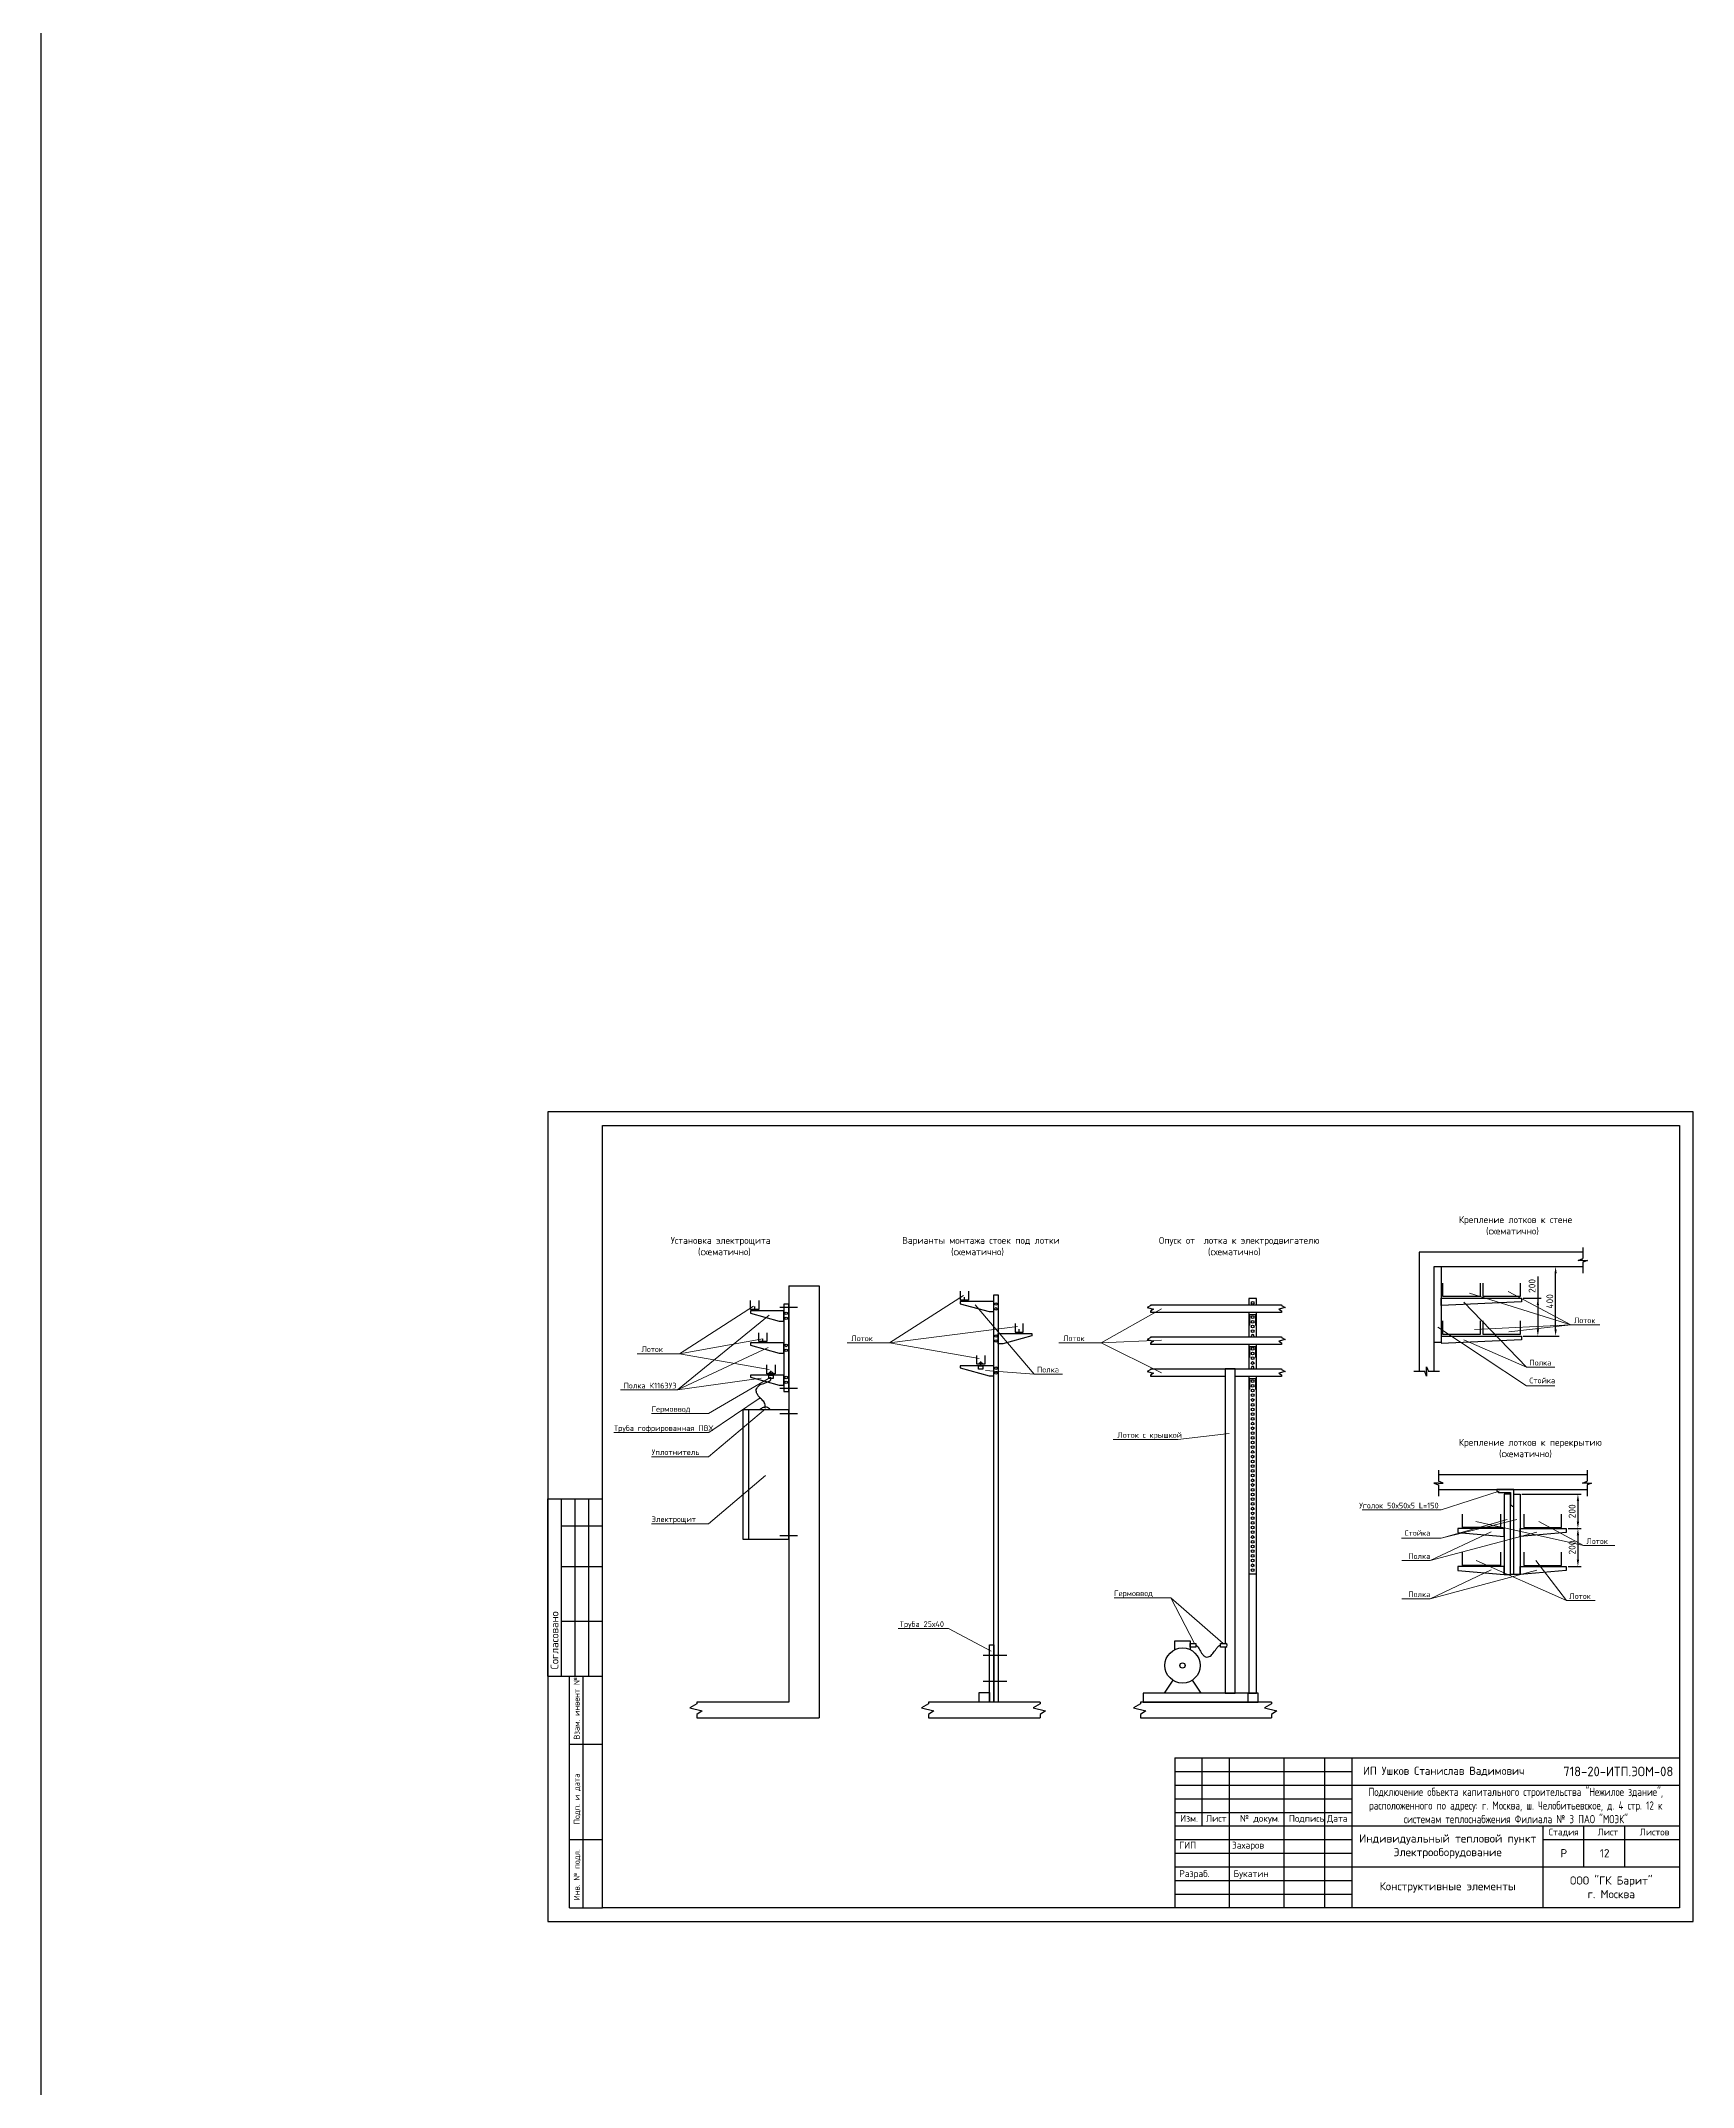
# Model space of a CAD drawing. Header units: millimetres. Extents: x 1606 to 7674, y 609 to 4159.
# Drawn here: x 5072 to 5678, y 1506 to 2257 of the extents above; entities that cross this region are included whole.
import ezdxf

# ---------------------------------------------------------------- set-up
doc = ezdxf.new("R2010")
doc.units = ezdxf.units.MM
doc.linetypes.add('K5LT_BASIC', pattern=[0])
doc.layers.add('24VDC', color=7, linetype='Continuous')
doc.layers.add('Штамп', color=7, linetype='Continuous')
doc.layers.add('обводка', color=10, linetype='Continuous', lineweight=100)

msp = doc.modelspace()

# ---------------------------------------------------------------- linework, layer by layer
at = {"color": 4, "ltscale": 2}
msp.add_line((5072.43152, 4159.07542), (5072.43152, 608.90193), dxfattribs=at)
at = {"layer": '24VDC', "color": 7, "linetype": 'K5LT_BASIC', "lineweight": 30}
msp.add_line((5278.34112, 1858.98477), (5673.34112, 1858.98477), dxfattribs=at)
at = {"layer": '24VDC', "color": 7}
for p, q in [((5488.34111, 1626.98477), (5673.34111, 1626.98477)), ((5488.34111, 1626.98477), (5488.34111, 1571.98477)), ((5488.34112, 1621.98477), (5553.34112, 1621.98477)), ((5508.34112, 1571.98477), (5508.34112, 1626.98477)), ((5528.34112, 1571.98477), (5528.34112, 1626.98477)), ((5543.34112, 1571.98477), (5543.34112, 1626.98477)), ((5553.34112, 1571.98477), (5553.34112, 1626.98477)), ((5488.34112, 1616.98477), (5553.34112, 1616.98477)), ((5488.34112, 1611.98477), (5553.34112, 1611.98477)), ((5488.34112, 1606.98477), (5553.34112, 1606.98477)), ((5488.34112, 1601.98477), (5553.34112, 1601.98477)), ((5488.34112, 1596.98477), (5553.34112, 1596.98477)), ((5488.34112, 1591.98477), (5553.34112, 1591.98477)), ((5488.34112, 1586.98477), (5553.34112, 1586.98477)), ((5488.34112, 1581.98477), (5553.34112, 1581.98477)), ((5488.34112, 1576.98477), (5553.34112, 1576.98477))]:
    msp.add_line(p, q, dxfattribs=at)
at = {"layer": '24VDC'}
for p, q in [((5498.34112, 1621.98477), (5498.34112, 1626.98477)), ((5498.34112, 1616.98477), (5498.34112, 1621.98477)), ((5508.34112, 1571.98477), (5508.34112, 1626.98477)), ((5528.34112, 1571.98477), (5528.34112, 1626.98477)), ((5543.34112, 1571.98477), (5543.34112, 1626.98477)), ((5553.34112, 1571.98477), (5553.34112, 1626.98477)), ((5498.34112, 1611.98477), (5498.34112, 1616.98477)), ((5553.34112, 1616.98477), (5623.34112, 1616.98477)), ((5623.34112, 1616.98477), (5673.34112, 1616.98477)), ((5498.34112, 1606.98477), (5498.34112, 1611.98477)), ((5498.34112, 1601.98477), (5498.34112, 1606.98477)), ((5508.34112, 1606.98477), (5528.34112, 1606.98477)), ((5528.34112, 1606.98477), (5543.34112, 1606.98477)), ((5543.34112, 1606.98477), (5553.34112, 1606.98477)), ((5508.34112, 1601.98477), (5528.34112, 1601.98477)), ((5528.34112, 1601.98477), (5543.34112, 1601.98477)), ((5543.34112, 1601.98477), (5553.34112, 1601.98477)), ((5553.34112, 1601.98477), (5623.34112, 1601.98477)), ((5623.34112, 1601.98477), (5673.34112, 1601.98477)), ((5623.34112, 1586.98477), (5623.34112, 1601.98477)), ((5638.34112, 1586.98477), (5638.34112, 1601.98477)), ((5653.34112, 1586.98477), (5653.34112, 1601.98477)), ((5623.34112, 1596.98477), (5638.34112, 1596.98477)), ((5638.34112, 1596.98477), (5653.34112, 1596.98477)), ((5653.34112, 1596.98477), (5673.34112, 1596.98477)), ((5553.34112, 1586.98477), (5623.34112, 1586.98477)), ((5623.34112, 1571.98477), (5623.34112, 1586.98477)), ((5623.34112, 1586.98477), (5673.34112, 1586.98477))]:
    msp.add_line(p, q, dxfattribs=at)
at = {"layer": 'обводка', "linetype": 'ByBlock', "lineweight": 30}
for p, q in [((5577.87378, 1812.52035), (5577.87378, 1768.71856)), ((5637.90949, 1812.52035), (5577.87378, 1812.52035)), ((5636.2212, 1809.46672), (5637.90949, 1810.15561)), ((5637.90949, 1809.46672), (5636.2212, 1809.46672)), ((5637.90949, 1814.20161), (5637.90949, 1810.15561)), ((5639.59777, 1809.46672), (5637.90949, 1808.77783)), ((5637.90949, 1809.46672), (5639.59777, 1809.46672)), ((5583.40685, 1807.15734), (5637.90949, 1807.15734)), ((5583.40685, 1768.71856), (5583.40685, 1807.15734)), ((5616.70268, 1807.15734), (5629.18108, 1807.15734)), ((5621.42168, 1803.50145), (5621.42168, 1784.18225)), ((5627.93108, 1784.18225), (5627.93108, 1804.65734)), ((5637.90949, 1808.77783), (5637.90949, 1804.73183)), ((5332.70447, 1791.4191), (5332.70447, 1794.68488)), ((5335.68679, 1794.68488), (5335.68679, 1791.4191)), ((5346.7089, 1800.07508), (5357.88265, 1800.07508)), ((5346.7089, 1800.07508), (5346.7089, 1647.41713)), ((5357.88265, 1800.07508), (5357.88265, 1641.65785)), ((5409.66669, 1794.86064), (5409.66669, 1798.12642)), ((5412.64902, 1794.86064), (5409.66669, 1794.86064)), ((5411.15786, 1794.86064), (5411.15786, 1795.94135)), ((5412.64902, 1798.12642), (5412.64902, 1794.86064)), ((5585.92805, 1792.86475), (5585.92805, 1795.61289)), ((5585.92805, 1795.61289), (5615.45268, 1795.61289)), ((5615.45268, 1794.23882), (5585.92805, 1792.86475)), ((5586.50676, 1801.15666), (5586.50676, 1796.28674)), ((5586.50676, 1796.28674), (5600.36187, 1796.28674)), ((5600.36187, 1796.28674), (5600.36187, 1801.15666)), ((5601.25189, 1801.15666), (5601.25189, 1796.28674)), ((5601.25189, 1796.28674), (5615.10701, 1796.28674)), ((5615.10701, 1796.28674), (5615.10701, 1801.15666)), ((5615.45268, 1795.61289), (5615.45268, 1794.23882)), ((5616.07768, 1795.61289), (5622.67168, 1795.61289)), ((5332.608, 1790.1294), (5343.16771, 1787.22034)), ((5335.68679, 1791.4191), (5332.70447, 1791.4191)), ((5334.19563, 1791.4191), (5334.19563, 1792.49981)), ((5343.39676, 1792.24053), (5349.87762, 1792.24053)), ((5409.57023, 1793.57094), (5420.12994, 1790.66188)), ((5479.42644, 1792.86116), (5478.14577, 1792.15289)), ((5478.14577, 1792.15289), (5480.414, 1791.60398)), ((5479.42644, 1792.86116), (5479.42644, 1793.19103)), ((5479.42644, 1793.19103), (5527.45485, 1793.19103)), ((5479.42644, 1793.19103), (5479.42644, 1792.86116)), ((5480.414, 1791.60398), (5479.42644, 1790.93112)), ((5479.42644, 1790.31139), (5479.42644, 1790.93112)), ((5479.42644, 1790.93112), (5479.42644, 1790.31139)), ((5527.45485, 1790.31139), (5479.42644, 1790.31139)), ((5527.45485, 1790.31139), (5510.45582, 1790.31139)), ((5515.8287, 1785.70044), (5515.8287, 1789.55934)), ((5515.8287, 1789.55934), (5517.85444, 1789.55934)), ((5517.85444, 1789.55934), (5517.85444, 1785.70044)), ((5528.73551, 1792.15289), (5526.46729, 1791.60398)), ((5526.46729, 1791.60398), (5527.45485, 1790.93112)), ((5527.45485, 1793.19103), (5527.45485, 1792.86116)), ((5527.45485, 1793.19103), (5527.45485, 1792.86116)), ((5527.45485, 1792.86116), (5528.73551, 1792.15289)), ((5527.45485, 1790.93112), (5527.45485, 1790.31139)), ((5527.45485, 1790.93112), (5527.45485, 1790.31139)), ((5586.50676, 1787.22602), (5586.50676, 1782.3561)), ((5600.36187, 1782.3561), (5600.36187, 1787.22602)), ((5601.25189, 1787.22602), (5601.25189, 1782.3561)), ((5615.10701, 1782.3561), (5615.10701, 1787.22602)), ((5335.68679, 1779.65399), (5335.68679, 1782.91977)), ((5338.66912, 1779.65399), (5335.68679, 1779.65399)), ((5337.17796, 1779.65399), (5337.17796, 1780.7347)), ((5338.66912, 1782.91977), (5338.66912, 1779.65399)), ((5435.79084, 1781.80583), (5425.23113, 1778.89677)), ((5429.72972, 1786.36131), (5429.72972, 1783.09553)), ((5429.72972, 1783.09553), (5432.71205, 1783.09553)), ((5431.22088, 1783.09553), (5431.22088, 1784.17624)), ((5432.71205, 1783.09553), (5432.71205, 1786.36131)), ((5479.42644, 1781.12841), (5478.14577, 1780.42015)), ((5478.14577, 1780.42015), (5480.414, 1779.87124)), ((5479.42644, 1781.45828), (5479.42644, 1781.12841)), ((5479.42644, 1781.45828), (5527.45485, 1781.45828)), ((5479.42644, 1781.12841), (5479.42644, 1781.45828)), ((5480.414, 1779.87124), (5479.42644, 1779.19838)), ((5479.42644, 1779.19838), (5479.42644, 1778.57864)), ((5479.42644, 1778.57864), (5479.42644, 1779.19838)), ((5515.8287, 1785.70044), (5515.38739, 1785.70044)), ((5517.85444, 1785.70044), (5518.26096, 1785.70044)), ((5528.73551, 1780.42015), (5526.46729, 1779.87124)), ((5526.46729, 1779.87124), (5527.45485, 1779.19838)), ((5527.45485, 1781.45828), (5527.45485, 1781.12841)), ((5527.45485, 1781.45828), (5527.45485, 1781.12841)), ((5527.45485, 1781.12841), (5528.73551, 1780.42015)), ((5527.45485, 1779.19838), (5527.45485, 1778.57864)), ((5527.45485, 1779.19838), (5527.45485, 1778.57864)), ((5585.92805, 1781.68225), (5615.45268, 1781.68225)), ((5615.45268, 1780.30818), (5585.92805, 1778.93411)), ((5586.50676, 1782.3561), (5600.36187, 1782.3561)), ((5601.25189, 1782.3561), (5615.10701, 1782.3561)), ((5615.45268, 1781.68225), (5615.45268, 1780.30818)), ((5616.07768, 1781.68225), (5622.67168, 1781.68225)), ((5616.70268, 1781.68225), (5629.18108, 1781.68225)), ((5332.608, 1778.36429), (5343.16771, 1775.45523)), ((5415.63135, 1771.33042), (5415.63135, 1774.5962)), ((5417.12252, 1770.82962), (5417.12252, 1772.41114)), ((5418.61368, 1774.5962), (5418.61368, 1771.33042)), ((5527.45485, 1778.57864), (5479.42644, 1778.57864)), ((5527.45485, 1778.57864), (5510.45582, 1778.57864)), ((5515.8287, 1773.96769), (5515.38739, 1773.96769)), ((5515.8287, 1777.82659), (5517.85444, 1777.82659)), ((5515.8287, 1773.96769), (5515.8287, 1777.82659)), ((5517.85444, 1777.82659), (5517.85444, 1773.96769)), ((5517.85444, 1773.96769), (5518.26096, 1773.96769)), ((5332.608, 1766.59918), (5343.16771, 1763.69012)), ((5338.66912, 1767.88888), (5338.66912, 1771.15466)), ((5341.65145, 1767.88888), (5338.66912, 1767.88888)), ((5340.16029, 1767.38808), (5340.16029, 1768.96959)), ((5341.65145, 1771.15466), (5341.65145, 1767.88888)), ((5409.57023, 1770.04072), (5420.12994, 1767.13167)), ((5418.61368, 1771.33042), (5415.63135, 1771.33042)), ((5479.42644, 1769.39567), (5478.14577, 1768.6874)), ((5478.14577, 1768.6874), (5480.414, 1768.13849)), ((5479.42644, 1769.39567), (5479.42644, 1769.72554)), ((5479.42644, 1769.72554), (5527.45485, 1769.72554)), ((5479.42644, 1769.72554), (5479.42644, 1769.39567)), ((5480.414, 1768.13849), (5479.42644, 1767.46563)), ((5479.42644, 1766.8459), (5479.42644, 1767.46563)), ((5479.42644, 1767.46563), (5479.42644, 1766.8459)), ((5506.72014, 1766.8459), (5479.42644, 1766.8459)), ((5527.45485, 1766.8459), (5510.45582, 1766.8459)), ((5515.8287, 1762.23495), (5515.8287, 1766.09385)), ((5515.8287, 1766.09385), (5517.85444, 1766.09385)), ((5517.85444, 1766.09385), (5517.85444, 1762.23495)), ((5528.73551, 1768.6874), (5526.46729, 1768.13849)), ((5526.46729, 1768.13849), (5527.45485, 1767.46563)), ((5527.45485, 1769.72554), (5527.45485, 1769.39567)), ((5527.45485, 1769.72554), (5527.45485, 1769.39567)), ((5527.45485, 1769.39567), (5528.73551, 1768.6874)), ((5527.45485, 1767.46563), (5527.45485, 1766.8459)), ((5527.45485, 1767.46563), (5527.45485, 1766.8459)), ((5579.95143, 1768.71856), (5575.90543, 1768.71856)), ((5580.64032, 1767.03027), (5579.95143, 1768.71856)), ((5580.64032, 1768.71856), (5580.64032, 1770.40684)), ((5580.64032, 1770.40684), (5581.32921, 1768.71856)), ((5580.64032, 1768.71856), (5580.64032, 1767.03027)), ((5585.3752, 1768.71856), (5581.32921, 1768.71856)), ((5343.39676, 1762.60572), (5349.87762, 1762.60572)), ((5515.8287, 1762.23495), (5515.38739, 1762.23495)), ((5517.85444, 1762.23495), (5518.26096, 1762.23495)), ((5331.98556, 1754.62282), (5331.98556, 1707.13474)), ((5343.39676, 1753.23063), (5349.87762, 1753.23063)), ((5583.26643, 1727.75809), (5584.95472, 1727.0692)), ((5584.95472, 1727.75809), (5583.26643, 1727.75809)), ((5584.95472, 1732.49297), (5584.95472, 1728.44698)), ((5639.45736, 1730.81172), (5584.95472, 1730.81172)), ((5586.64301, 1727.75809), (5584.95472, 1728.44698)), ((5584.95472, 1727.75809), (5586.64301, 1727.75809)), ((5584.95472, 1727.0692), (5584.95472, 1723.0232)), ((5637.76907, 1727.75809), (5639.45736, 1728.44698)), ((5639.45736, 1727.75809), (5637.76907, 1727.75809)), ((5639.45736, 1732.49297), (5639.45736, 1728.44698)), ((5639.45736, 1727.75809), (5641.14564, 1727.75809)), ((5641.14564, 1727.75809), (5639.45736, 1727.0692)), ((5639.45736, 1727.0692), (5639.45736, 1723.0232)), ((5584.95472, 1725.44871), (5639.45736, 1725.44871)), ((5612.55043, 1725.44871), (5606.4248, 1725.44871)), ((5606.4248, 1725.44871), (5606.4248, 1724.87831)), ((5606.4248, 1724.87831), (5606.9952, 1724.3079)), ((5606.9952, 1724.3079), (5611.40962, 1724.3079)), ((5612.55043, 1725.44871), (5611.40962, 1725.44871)), ((5611.40962, 1724.3079), (5611.40962, 1719.89348)), ((5611.40962, 1719.89348), (5611.98003, 1719.32308)), ((5611.98003, 1719.32308), (5612.55043, 1719.32308)), ((5612.55043, 1724.3079), (5612.55043, 1725.44871)), ((5612.55043, 1719.32308), (5612.55043, 1725.44871)), ((5615.52943, 1723.738), (5637.36278, 1723.738)), ((5636.11278, 1721.238), (5636.11278, 1713.58496)), ((5593.83358, 1711.47374), (5593.83358, 1716.34366)), ((5607.68869, 1711.47374), (5593.83358, 1711.47374)), ((5607.68869, 1716.34366), (5607.68869, 1711.47374)), ((5616.27136, 1716.34366), (5616.27136, 1711.47374)), ((5616.27136, 1711.47374), (5630.12647, 1711.47374)), ((5630.12647, 1711.47374), (5630.12647, 1716.34366)), ((5343.39676, 1708.52693), (5349.87762, 1708.52693)), ((5592.10754, 1709.63841), (5609.05562, 1708.19187)), ((5631.85251, 1709.63841), (5614.90443, 1708.19187)), ((5632.47751, 1711.08496), (5637.36278, 1711.08496)), ((5632.47751, 1711.08496), (5637.36278, 1711.08496)), ((5636.11278, 1708.58496), (5636.11278, 1699.66922)), ((5593.83358, 1697.558), (5593.83358, 1702.42792)), ((5607.68869, 1697.558), (5593.83358, 1697.558)), ((5607.68869, 1702.42792), (5607.68869, 1697.558)), ((5616.27136, 1702.42792), (5616.27136, 1697.558)), ((5616.27136, 1697.558), (5630.12647, 1697.558)), ((5630.12647, 1697.558), (5630.12647, 1702.42792)), ((5632.47751, 1697.16922), (5637.36278, 1697.16922)), ((5518.26096, 1694.31204), (5515.38739, 1694.31204)), ((5592.10754, 1695.72268), (5609.05562, 1694.27613)), ((5612.55043, 1694.27613), (5611.40962, 1694.27613)), ((5631.85251, 1695.72268), (5614.90443, 1694.27613)), ((5488.27378, 1666.64867), (5488.27378, 1669.87743)), ((5488.27378, 1669.87743), (5493.92596, 1669.87743)), ((5493.92596, 1669.87743), (5493.92596, 1666.64867)), ((5418.00751, 1664.64027), (5426.68717, 1664.64027)), ((5418.00751, 1655.0875), (5426.68717, 1655.0875)), ((5487.53572, 1655.46802), (5484.37228, 1650.69339)), ((5494.66401, 1655.46802), (5497.82746, 1650.69339)), ((5312.92562, 1646.75739), (5310.36429, 1645.34086)), ((5310.36429, 1645.34086), (5314.90074, 1644.24304)), ((5312.92562, 1647.41713), (5312.92562, 1646.75739)), ((5346.7089, 1647.41713), (5312.92562, 1647.41713)), ((5314.90074, 1644.24304), (5312.92562, 1642.89733)), ((5397.98041, 1646.75739), (5395.41908, 1645.34086)), ((5395.41908, 1645.34086), (5399.95554, 1644.24304)), ((5397.98041, 1647.41713), (5397.98041, 1646.75739)), ((5438.86591, 1647.41713), (5397.98041, 1647.41713)), ((5399.95554, 1644.24304), (5397.98041, 1642.89733)), ((5438.86591, 1646.75739), (5436.30457, 1645.34086)), ((5436.30457, 1645.34086), (5440.84103, 1644.24304)), ((5438.86591, 1647.41713), (5438.86591, 1646.75739)), ((5440.84103, 1644.24304), (5438.86591, 1642.89733)), ((5475.65727, 1646.75739), (5473.09593, 1645.34086)), ((5473.09593, 1645.34086), (5477.63239, 1644.24304)), ((5523.69171, 1647.41713), (5475.65727, 1647.41713)), ((5475.65727, 1647.41713), (5475.65727, 1646.75739)), ((5477.63239, 1644.24304), (5475.65727, 1642.89733)), ((5515.04348, 1650.69339), (5515.04348, 1647.41713)), ((5523.69171, 1646.75739), (5521.13037, 1645.34086)), ((5521.13037, 1645.34086), (5525.66683, 1644.24304)), ((5523.69171, 1647.41713), (5523.69171, 1646.75739)), ((5525.66683, 1644.24304), (5523.69171, 1642.89733)), ((5312.92562, 1642.89733), (5312.92562, 1641.65785)), ((5312.92562, 1641.65785), (5357.88265, 1641.65785)), ((5397.98041, 1642.89733), (5397.98041, 1641.65785)), ((5397.98041, 1641.65785), (5438.86591, 1641.65785)), ((5438.86591, 1642.89733), (5438.86591, 1641.65785)), ((5475.65727, 1642.89733), (5475.65727, 1641.65785)), ((5475.65727, 1641.65785), (5523.69171, 1641.65785)), ((5523.69171, 1642.89733), (5523.69171, 1641.65785))]:
    msp.add_line(p, q, dxfattribs=at)
at = {"layer": 'обводка', "linetype": 'ByBlock', "lineweight": 15}
for p, q in [((5383.60925, 1779.21704), (5410.73739, 1796.59864)), ((5617.21968, 1770.33017), (5594.21311, 1794.18755)), ((5633.56997, 1785.83749), (5596.40646, 1797.45828)), ((5633.56997, 1785.83749), (5610.47556, 1798.0621)), ((5305.84539, 1761.91175), (5339.48663, 1789.37239)), ((5306.64702, 1775.23514), (5333.77516, 1792.61674)), ((5436.63393, 1767.77542), (5415.06643, 1793.21157)), ((5461.28327, 1779.21704), (5483.37963, 1791.68146)), ((5306.64702, 1775.23514), (5337.17796, 1780.7347)), ((5383.60925, 1779.21704), (5368.05524, 1779.21704)), ((5383.60925, 1779.21704), (5430.62604, 1785.14744)), ((5383.60925, 1779.21704), (5416.50544, 1773.43629)), ((5461.28327, 1779.21704), (5445.72925, 1779.21704)), ((5461.28327, 1779.21704), (5483.37963, 1780.15433)), ((5461.28327, 1779.21704), (5483.37963, 1768.15129)), ((5617.21968, 1763.48455), (5584.76116, 1784.91872)), ((5617.21968, 1770.33017), (5594.21311, 1780.27774)), ((5633.56997, 1785.83749), (5598.12196, 1784.14591)), ((5633.56997, 1785.83749), (5610.75041, 1783.29522)), ((5644.14963, 1785.83749), (5633.56997, 1785.83749)), ((5306.64702, 1775.23514), (5291.09301, 1775.23514)), ((5305.84539, 1761.91175), (5339.08769, 1777.49035)), ((5306.64702, 1775.23514), (5339.54321, 1769.45439)), ((5305.84539, 1761.91175), (5336.54292, 1766.21004)), ((5317.21777, 1753.29545), (5340.10009, 1766.64605)), ((5436.63393, 1767.77542), (5418.83776, 1769.08302)), ((5447.03961, 1767.77542), (5436.63393, 1767.77542)), ((5627.62536, 1770.33017), (5617.21968, 1770.33017)), ((5305.84539, 1761.91175), (5285.03403, 1761.91175)), ((5317.36328, 1746.2721), (5336.16132, 1759.02894)), ((5627.62536, 1763.48455), (5617.21968, 1763.48455)), ((5317.21777, 1753.29545), (5296.40641, 1753.29545)), ((5317.21777, 1737.43856), (5338.17327, 1755.05691)), ((5317.36328, 1746.2721), (5282.58687, 1746.2721)), ((5489.4297, 1743.73317), (5465.62586, 1743.73317)), ((5489.4297, 1743.73317), (5508.22774, 1745.91855)), ((5317.21777, 1737.43856), (5296.40641, 1737.43856)), ((5317.21777, 1712.87501), (5338.17327, 1730.49336)), ((5607.24585, 1724.79421), (5585.90846, 1717.90675)), ((5317.21777, 1712.87501), (5296.40641, 1712.87501)), ((5585.90846, 1717.90675), (5556.9817, 1717.90675)), ((5613.7584, 1714.42446), (5585.90846, 1707.53701)), ((5610.11892, 1714.42446), (5585.90846, 1707.53701)), ((5638.13221, 1704.8587), (5598.62082, 1713.64314)), ((5638.13221, 1704.8587), (5621.82826, 1713.64314)), ((5585.90846, 1707.53701), (5571.44508, 1707.53701)), ((5604.24475, 1709.90775), (5581.91199, 1699.36531)), ((5621.04514, 1709.78961), (5581.91199, 1699.36531)), ((5649.64769, 1704.8587), (5638.13221, 1704.8587)), ((5581.91199, 1699.36531), (5571.50631, 1699.36531)), ((5631.86561, 1684.68664), (5598.84178, 1699.37001)), ((5631.86561, 1684.68664), (5620.64699, 1699.37001)), ((5604.24475, 1695.88964), (5581.91199, 1685.3472)), ((5621.04514, 1695.7715), (5581.91199, 1685.3472)), ((5486.82519, 1685.68157), (5466.01383, 1685.68157)), ((5486.82519, 1685.68157), (5495.44035, 1668.97273)), ((5486.82519, 1685.68157), (5505.99735, 1668.97273)), ((5581.91199, 1685.3472), (5571.50631, 1685.3472)), ((5642.45051, 1684.68664), (5631.86561, 1684.68664)), ((5405.31818, 1674.3754), (5386.8198, 1674.3754)), ((5405.31818, 1674.3754), (5420.87171, 1666.04932))]:
    msp.add_line(p, q, dxfattribs=at)
at = {"layer": 'обводка', "linetype": 'ByBlock', "lineweight": 30}
for points in [[(5583.40685, 1807.15734), (5585.92805, 1807.15734), (5585.92805, 1779.29607), (5583.40685, 1779.29607)], [(5423.50382, 1647.41713), (5421.85725, 1647.41713), (5421.85725, 1796.87078), (5423.50382, 1796.87078)], [(5346.7089, 1793.42923), (5344.89502, 1793.42923), (5344.89502, 1761.41702), (5346.7089, 1761.41702)], [(5339.36124, 1767.38808), (5340.95934, 1767.38808), (5340.95934, 1766.15341), (5339.36124, 1766.15341)], [(5416.32347, 1770.82962), (5417.92157, 1770.82962), (5417.92157, 1769.59495), (5416.32347, 1769.59495)], [(5346.7089, 1754.62282), (5329.79429, 1754.62282), (5329.79429, 1707.13474), (5346.7089, 1707.13474)], [(5611.40962, 1723.738), (5609.05562, 1723.738), (5609.05562, 1694.27613), (5611.40962, 1694.27613)], [(5612.55043, 1723.738), (5614.90443, 1723.738), (5614.90443, 1694.27613), (5612.55043, 1694.27613)], [(5421.85725, 1647.41713), (5420.3498, 1647.41713), (5420.3498, 1668.48062), (5421.85725, 1668.48062)], [(5493.92596, 1668.97273), (5495.9402, 1668.97273), (5495.9402, 1667.55337), (5493.92596, 1667.55337)], [(5420.3498, 1647.41713), (5416.49652, 1647.41713), (5416.49652, 1650.95787), (5420.3498, 1650.95787)], [(5476.66671, 1647.41713), (5518.82416, 1647.41713), (5518.82416, 1650.69339), (5476.66671, 1650.69339)]]:
    msp.add_lwpolyline(points, close=True, dxfattribs=at)
for points in [[(5420.12994, 1790.66188), (5421.85725, 1790.66188), (5421.85725, 1794.35984), (5409.57023, 1794.35984), (5409.57023, 1793.57094)], [(5518.26096, 1793.19103), (5518.26096, 1795.4204), (5515.38739, 1795.4204), (5515.38739, 1793.19103)], [(5343.16771, 1787.22034), (5344.89502, 1787.22034), (5344.89502, 1790.91829), (5332.608, 1790.91829), (5332.608, 1790.1294)], [(5515.38739, 1790.31139), (5515.38739, 1781.45828)], [(5518.26096, 1781.45828), (5518.26096, 1790.31139)], [(5343.16771, 1775.45523), (5344.89502, 1775.45523), (5344.89502, 1779.15319), (5332.608, 1779.15319), (5332.608, 1778.36429)], [(5425.23113, 1778.89677), (5423.50382, 1778.89677), (5423.50382, 1782.59473), (5435.79084, 1782.59473), (5435.79084, 1781.80583)], [(5515.38739, 1778.57864), (5515.38739, 1769.72554)], [(5518.26096, 1769.72554), (5518.26096, 1778.57864)], [(5343.16771, 1763.69012), (5344.89502, 1763.69012), (5344.89502, 1767.38808), (5332.608, 1767.38808), (5332.608, 1766.59918)], [(5420.12994, 1767.13167), (5421.85725, 1767.13167), (5421.85725, 1770.82962), (5409.57023, 1770.82962), (5409.57023, 1770.04072)], [(5506.72014, 1667.55337), (5506.72014, 1650.69339), (5510.45582, 1650.69339), (5510.45582, 1769.72554), (5506.72014, 1769.72554), (5506.72014, 1668.97273)], [(5515.38739, 1766.8459), (5515.38739, 1650.69339), (5518.26096, 1650.69339), (5518.26096, 1766.8459)], [(5609.05562, 1708.19187), (5609.05562, 1711.08496), (5592.10754, 1711.08496), (5592.10754, 1709.63841)], [(5614.90443, 1708.19187), (5614.90443, 1711.08496), (5631.85251, 1711.08496), (5631.85251, 1709.63841)], [(5609.05562, 1694.27613), (5609.05562, 1697.16922), (5592.10754, 1697.16922), (5592.10754, 1695.72268)], [(5614.90443, 1694.27613), (5614.90443, 1697.16922), (5631.85251, 1697.16922), (5631.85251, 1695.72268)], [(5507.00447, 1667.55337), (5507.00447, 1667.55337), (5504.99022, 1667.55337), (5504.99022, 1668.97273), (5507.00447, 1668.97273)]]:
    msp.add_lwpolyline(points, dxfattribs=at)
for centre, radius in [((5422.69579, 1793.45574), 0.45318), ((5516.82417, 1793.91465), 0.50026), ((5345.73356, 1790.0142), 0.45318), ((5345.73356, 1788.21963), 0.45318), ((5422.69579, 1791.66118), 0.45318), ((5516.82417, 1788.64215), 0.50026), ((5516.82417, 1786.91155), 0.50026), ((5422.69579, 1781.69063), 0.45318), ((5422.69579, 1779.89607), 0.45318), ((5516.82417, 1785.17905), 0.50026), ((5516.82417, 1783.44655), 0.50026), ((5345.73356, 1778.24909), 0.45318), ((5345.73356, 1776.45453), 0.45318), ((5516.82417, 1777.01682), 0.50026), ((5516.82417, 1775.28432), 0.50026), ((5516.82417, 1773.55182), 0.50026), ((5516.82417, 1771.81932), 0.50026), ((5345.73356, 1766.48398), 0.45318), ((5345.73356, 1764.68942), 0.45318), ((5422.69579, 1769.92552), 0.45318), ((5422.69579, 1768.13096), 0.45318), ((5516.82417, 1765.16574), 0.50026), ((5516.82417, 1763.43324), 0.50026), ((5516.82417, 1761.70074), 0.50026), ((5516.82417, 1759.96824), 0.50026), ((5516.82417, 1758.23574), 0.50026), ((5516.82417, 1756.50324), 0.50026), ((5516.82417, 1754.77074), 0.50026), ((5516.82417, 1753.03824), 0.50026), ((5516.82417, 1751.30574), 0.50026), ((5516.82417, 1749.57324), 0.50026), ((5516.82417, 1747.84074), 0.50026), ((5516.82417, 1746.10824), 0.50026), ((5516.82417, 1744.37574), 0.50026), ((5516.82417, 1742.64324), 0.50026), ((5516.82417, 1740.91074), 0.50026), ((5516.82417, 1739.17824), 0.50026), ((5516.82417, 1737.44574), 0.50026), ((5516.82417, 1735.71324), 0.50026), ((5516.82417, 1733.98074), 0.50026), ((5516.82417, 1732.24824), 0.50026), ((5516.82417, 1730.51574), 0.50026), ((5516.82417, 1728.78324), 0.50026), ((5516.82417, 1727.05074), 0.50026), ((5516.82417, 1725.31824), 0.50026), ((5516.82417, 1723.58574), 0.50026), ((5516.82417, 1721.85324), 0.50026), ((5516.82417, 1720.12074), 0.50026), ((5516.82417, 1718.38824), 0.50026), ((5516.82417, 1716.65574), 0.50026), ((5516.82417, 1714.92324), 0.50026), ((5516.82417, 1713.19074), 0.50026), ((5516.82417, 1711.45824), 0.50026), ((5516.82417, 1709.72574), 0.50026), ((5516.82417, 1707.99324), 0.50026), ((5516.82417, 1706.26074), 0.50026), ((5516.82417, 1704.52824), 0.50026), ((5516.82417, 1702.79574), 0.50026), ((5516.82417, 1701.06324), 0.50026), ((5516.82417, 1699.33074), 0.50026), ((5516.82417, 1697.59824), 0.50026), ((5516.82417, 1695.86574), 0.50026), ((5491.09987, 1660.84743), 6.453), ((5491.09987, 1660.84743), 0.98193)]:
    msp.add_circle(centre, radius, dxfattribs=at)
for centre, radius, start, end in [((5516.82417, 1781.71405), 0.50026, 329.25117883, 210.74882117), ((5417.12252, 1770.82962), 1.07655, 27.72256609, 152.27743391), ((5340.16029, 1767.38808), 1.07655, 27.72256609, 152.27743391), ((5516.82417, 1770.08682), 0.50026, 313.76509893, 226.23490107), ((5506.73703, 1668.26305), 0.7584, 290.64854578, 69.35145422)]:
    msp.add_arc(centre, radius, start, end, dxfattribs=at)
for points in [[(5338.02941, 1755.60231), (5338.02941, 1756.45114), (5337.7109, 1757.37409), (5336.66046, 1758.5504), (5335.48324, 1759.81719), (5334.92179, 1760.88492), (5334.75753, 1761.62606), (5334.93605, 1762.4645), (5335.69481, 1763.45457), (5336.60679, 1764.02868), (5337.57979, 1764.34978), (5338.38317, 1764.67088), (5339.48454, 1765.11277), (5340.07368, 1765.69255), (5340.16029, 1766.15341)], [(5336.21557, 1754.62282), (5336.32685, 1755.02221), (5336.75762, 1755.29892), (5337.47558, 1755.55513), (5338.02941, 1755.60231)], [(5339.84325, 1754.62282), (5339.73197, 1755.02221), (5339.3012, 1755.29892), (5338.58324, 1755.55513), (5338.02941, 1755.60231)], [(5495.9402, 1668.26305), (5496.40462, 1668.12432), (5496.97639, 1667.38714), (5497.91701, 1665.66399), (5498.72987, 1664.58895), (5499.56906, 1663.99921), (5500.46359, 1663.99921), (5501.2659, 1664.29408), (5501.84687, 1664.90225), (5503.1618, 1666.4447), (5503.83501, 1667.43067), (5504.38831, 1668.0112), (5504.99022, 1668.26305)]]:
    msp.add_spline(points, degree=3, dxfattribs=at)
for points in [[(5627.51441, 1804.65734), (5628.34775, 1804.65734), (5627.93108, 1807.15734)], [(5621.00501, 1793.11289), (5621.83835, 1793.11289), (5621.42168, 1795.61289)], [(5621.00501, 1784.18225), (5621.83835, 1784.18225), (5621.42168, 1781.68225)], [(5627.51441, 1784.18225), (5628.34775, 1784.18225), (5627.93108, 1781.68225)], [(5635.69611, 1721.238), (5636.52945, 1721.238), (5636.11278, 1723.738)], [(5635.69611, 1713.58496), (5636.52945, 1713.58496), (5636.11278, 1711.08496)], [(5635.69611, 1708.58496), (5636.52945, 1708.58496), (5636.11278, 1711.08496)], [(5635.69611, 1699.66922), (5636.52945, 1699.66922), (5636.11278, 1697.16922)]]:
    msp.add_solid(points, dxfattribs=at)
at = {"layer": 'Штамп', "linetype": 'Continuous'}
for p, q in [((5278.34112, 1571.98477), (5278.34112, 1858.98477)), ((5673.34112, 1858.98477), (5673.34112, 1571.98477)), ((5673.34112, 1571.98477), (5278.34112, 1571.98477))]:
    msp.add_line(p, q, dxfattribs=at)
at = {"layer": 'Штамп', "color": 1, "linetype": 'Continuous'}
for p, q in [((5258.34112, 1656.98477), (5258.34112, 1721.98477)), ((5258.34112, 1721.98477), (5278.34112, 1721.98477)), ((5263.34112, 1656.98477), (5263.34112, 1721.98477)), ((5268.34112, 1656.98477), (5268.34112, 1721.98477)), ((5273.34112, 1656.98477), (5273.34112, 1721.98477)), ((5278.34112, 1711.98477), (5263.34112, 1711.98477)), ((5278.34112, 1696.98477), (5263.34112, 1696.98477)), ((5278.34112, 1676.98477), (5263.34112, 1676.98477)), ((5258.34112, 1656.98477), (5278.34112, 1656.98477)), ((5266.34112, 1571.98477), (5266.34112, 1656.98477)), ((5266.34112, 1656.98477), (5278.34112, 1656.98477)), ((5271.34112, 1571.98477), (5271.34112, 1656.98477)), ((5266.34112, 1631.98477), (5278.34112, 1631.98477)), ((5266.34112, 1596.98477), (5278.34112, 1596.98477)), ((5266.34112, 1571.98477), (5278.34112, 1571.98477))]:
    msp.add_line(p, q, dxfattribs=at)
at = {"layer": 'Штамп', "linetype": 'Continuous'}
msp.add_lwpolyline([(5258.34112, 1566.98477), (5678.34112, 1566.98477), (5678.34112, 1863.98477), (5258.34112, 1863.98477), (5258.34112, 1566.98477)], dxfattribs=at)

# ---------------------------------------------------------------- texts
at = {"layer": '24VDC'}
for s, insert, char_height, width, attachment_point in [('{\\fISOCPEUR|b0|i0|c204|p34;\\W0.957;\\C3;ИП Ушков Станислав Вадимович}', (5586.89495, 1621.98477), 3, 61.9482355, 5), ('{\\fISOCPEUR|b0|i0|c204|p34;\\W0.957;\\C3;718-20-ИТП.ЭОМ\\fISOCPEUR|b0|i0|c0|p34;-08}', (5650.9048, 1621.98477), 3.5, 44.8726366, 5), ('{\\fISOCPEUR|b0|i0|c204|p34;\\W0.8;Подключение объекта капитального строительства \\fISOCPEUR|b0|i0|c0|p34;"\\fISOCPEUR|b0|i0|c204|p34;Нежилое здание\\fISOCPEUR|b0|i0|c0|p34;"\\fISOCPEUR|b0|i0|c204|p34;, расположенного по адресу: г. Москва, ш. Челобитьевское, д. 4 стр. 12 к системам теплоснабжения Филиала № 3 ПАО \\fISOCPEUR|b0|i0|c0|p34;"\\fISOCPEUR|b0|i0|c204|p34;МОЭК\\fISOCPEUR|b0|i0|c0|p34;"}', (5613.3367, 1609.48477), 3, 120, 5), ('{\\fISOCPEUR|b0|i0|c204|p34;Изм.}', (5490.22333, 1606.00407), 2.5, 9.4325, 1), ('{\\fISOCPEUR|b0|i0|c204|p34;Лист}', (5499.69639, 1606.00407), 2.5, 9.4325, 1), ('{\\fISOCPEUR|b0|i0|c204|p34;№ докум.}', (5512.14649, 1606.00407), 2.5, 16.1195665, 1), ('{\\fISOCPEUR|b0|i0|c204|p34;Подпись}', (5530.13781, 1606.00407), 2.5, 12.5797101, 1), ('{\\fISOCPEUR|b0|i0|c204|p34;Дата}', (5544.10853, 1606.00407), 2.5, 9.4325, 1), ('{\\fISOCPEUR|b0|i0|c204|p34;Индивидуальный тепловой пункт\\fISOCPEUR|b0|i0|c0|p34;\\P\\fISOCPEUR|b0|i0|c204|p34;Электрооборудование}', (5588.3367, 1594.48477), 3, 70, 5), ('{\\fISOCPEUR|b0|i0|c204|p34;Стадия}', (5625.35728, 1601.00455), 2.5, 12.914638, 1), ('{\\fISOCPEUR|b0|i0|c204|p34;Лист}', (5643.33719, 1601.00455), 2.5, 12.9146, 1), ('{\\fISOCPEUR|b0|i0|c204|p34;Листов}', (5658.76735, 1601.00455), 2.5, 12.9146, 1), ('{\\fISOCPEUR|b0|i0|c204|p34;Р}', (5630.91398, 1591.98477), 3, 14.8542858, 5), ('{\\fISOCPEUR|b0|i0|c0|p34;1\\fISOCPEUR|b0|i0|c204|p34;2}', (5645.91398, 1591.98477), 3, 14.8542858, 5), ('{\\fISOCPEUR|b0|i0|c204|p34;ООО \\fISOCPEUR|b0|i0|c0|p34;"\\fISOCPEUR|b0|i0|c204|p34;ГК Барит\\fISOCPEUR|b0|i0|c0|p34;"\\P\\fISOCPEUR|b0|i0|c204|p34;г. Москва}', (5648.34112, 1579.48477), 3, 50, 5), ('{\\fISOCPEUR|b0|i0|c204|p34;Конструктивные элементы}', (5588.34112, 1579.48477), 3, 70, 5)]:
    msp.add_mtext(s, dxfattribs=dict(at, insert=insert, char_height=char_height, width=width, attachment_point=attachment_point))
at = {"layer": '24VDC', "color": 7, "lineweight": 0, "char_height": 2.5, "attachment_point": 1}
for s, insert, width in [('{\\fISOCPEUR|b0|i0|c204|p34;ГИП}', (5489.86738, 1596.18949), 15.4502), ('{\\fISOCPEUR|b0|i0|c204|p34;Захаров}', (5509.24664, 1596.18949), 28.2833333), ('{\\fISOCPEUR|b0|i0|c204|p34;Разраб.}', (5489.86738, 1585.77052), 15.4501566), ('{\\fISOCPEUR|b0|i0|c204|p34;Букатин}', (5509.82577, 1585.77051), 28.2833333)]:
    msp.add_mtext(s, dxfattribs=dict(at, insert=insert, width=width))
at = {"layer": 'обводка', "linetype": 'ByBlock', "lineweight": 30, "width": 62.8088852, "attachment_point": 1}
for s, insert, char_height in [('{\\fISOCPEUR|b0|i0|c204|p34;Крепление лотков к стене\\P^I(схематично)}', (5592.42585, 1825.64457), 2.5), ('{\\fISOCPEUR|b0|i0|c204|p34;Установка электрощита\\P^I(схематично)}', (5303.40371, 1818.02637), 2.5), ('{\\fISOCPEUR|b0|i0|c204|p34;Варианты монтажа стоек под лотки\\P^I     (схематично)}', (5388.28255, 1818.02637), 2.5), ('{\\fISOCPEUR|b0|i0|c204|p34;Опуск от  лотка к электродвигателю\\P^I     (схематично)}', (5482.4543, 1818.02637), 2.5), ('{\\fISOCPEUR|b0|i0|c204|p34;Лоток }', (5634.65246, 1788.48296), 2.0685011), ('{\\fISOCPEUR|b0|i0|c204|p34;Лоток }', (5369.62879, 1781.90609), 2.0685011), ('{\\fISOCPEUR|b0|i0|c204|p34;Лоток }', (5447.3028, 1781.90609), 2.0685011), ('{\\fISOCPEUR|b0|i0|c204|p34;Лоток }', (5292.66656, 1777.92419), 2.0685011), ('{\\fISOCPEUR|b0|i0|c204|p34;Полка}', (5618.30217, 1772.97565), 2.0685011), ('{\\fISOCPEUR|b0|i0|c204|p34;Полка К1163У3}', (5286.11651, 1764.55723), 2.0685011), ('{\\fISOCPEUR|b0|i0|c204|p34;Полка}', (5437.71641, 1770.4209), 2.0685011), ('{\\fISOCPEUR|b0|i0|c204|p34;Стойка}', (5618.30217, 1766.4448), 2.0685011), ('{\\fISOCPEUR|b0|i0|c204|p34;Труба гофрированная ПВХ}', (5282.58687, 1748.96115), 2.0685011), ('{\\fISOCPEUR|b0|i0|c204|p34;Гермоввод}', (5296.40641, 1755.98451), 2.0685011), ('{\\fISOCPEUR|b0|i0|c204|p34;Лоток с крышкой}', (5467.19941, 1746.42222), 2.0685011), ('{\\fISOCPEUR|b0|i0|c204|p34;Крепление лотков к перекрытию\\P^I   (схематично)}', (5592.42585, 1743.93593), 2.5), ('{\\fISOCPEUR|b0|i0|c204|p34;Уплотнитель}', (5296.40641, 1740.12761), 2.0685011), ('{\\fISOCPEUR|b0|i0|c204|p34;Уголок 50х50х5 }L{\\fISOCPEUR|b0|i0|c204|p34;=150}', (5555.90817, 1720.55223), 2.0685011), ('{\\fISOCPEUR|b0|i0|c204|p34;Электрощит}', (5296.40641, 1715.56406), 2.0685011), ('{\\fISOCPEUR|b0|i0|c204|p34;Стойка}', (5572.57274, 1710.49726), 2.0685011), ('{\\fISOCPEUR|b0|i0|c204|p34;Лоток }', (5639.21469, 1707.50418), 2.0685011), ('{\\fISOCPEUR|b0|i0|c204|p34;Полка}', (5573.89125, 1702.01079), 2.0685011), ('{\\fISOCPEUR|b0|i0|c204|p34;Гермоввод}', (5466.01383, 1688.37062), 2.0685011), ('{\\fISOCPEUR|b0|i0|c204|p34;Полка}', (5573.89125, 1687.99268), 2.0685011), ('{\\fISOCPEUR|b0|i0|c204|p34;Лоток }', (5632.9481, 1687.33211), 2.0685011), ('{\\fISOCPEUR|b0|i0|c204|p34;Труба 25х40}', (5387.35932, 1677.06445), 2.0685011)]:
    msp.add_mtext(s, dxfattribs=dict(at, insert=insert, char_height=char_height))
at = {"layer": 'обводка', "linetype": 'ByBlock', "lineweight": 30, "char_height": 2.5, "attachment_point": 5, "rotation": 90}
for s, insert in [('{\\fISOCPEUR|b0|i0|c204|p34;200}', (5619.29668, 1800.07821)), ('{\\fISOCPEUR|b0|i0|c204|p34;400}', (5625.80608, 1794.4198)), ('{\\fISOCPEUR|b0|i0|c204|p34;200}', (5633.98778, 1717.41148)), ('{\\fISOCPEUR|b0|i0|c204|p34;200}', (5633.98778, 1704.12709))]:
    msp.add_mtext(s, dxfattribs=dict(at, insert=insert))
at = {"layer": 'Штамп', "color": 1, "linetype": 'Continuous', "rotation": 90}
for s, insert, char_height, width, attachment_point in [('{\\fISOCPEUR|b0|i0|c204|p34;Согласовано}', (5260.78771, 1670.0721), 2.88, 26.1746478, 5), ('{\\fISOCPEUR|b0|i0|c204|p34;Взам. инвент №}', (5267.85588, 1633.662), 2.16, 62.9489075, 1), ('{\\fISOCPEUR|b0|i0|c204|p34;Подп. и дата}', (5267.85588, 1602.57556), 2.16, 62.9489075, 1), ('{\\fISOCPEUR|b0|i0|c204|p34;Инв. № подл.}', (5267.85588, 1574.68575), 2.16, 62.9489075, 1)]:
    msp.add_mtext(s, dxfattribs=dict(at, insert=insert, char_height=char_height, width=width, attachment_point=attachment_point))

doc.saveas('drawing.dxf')
